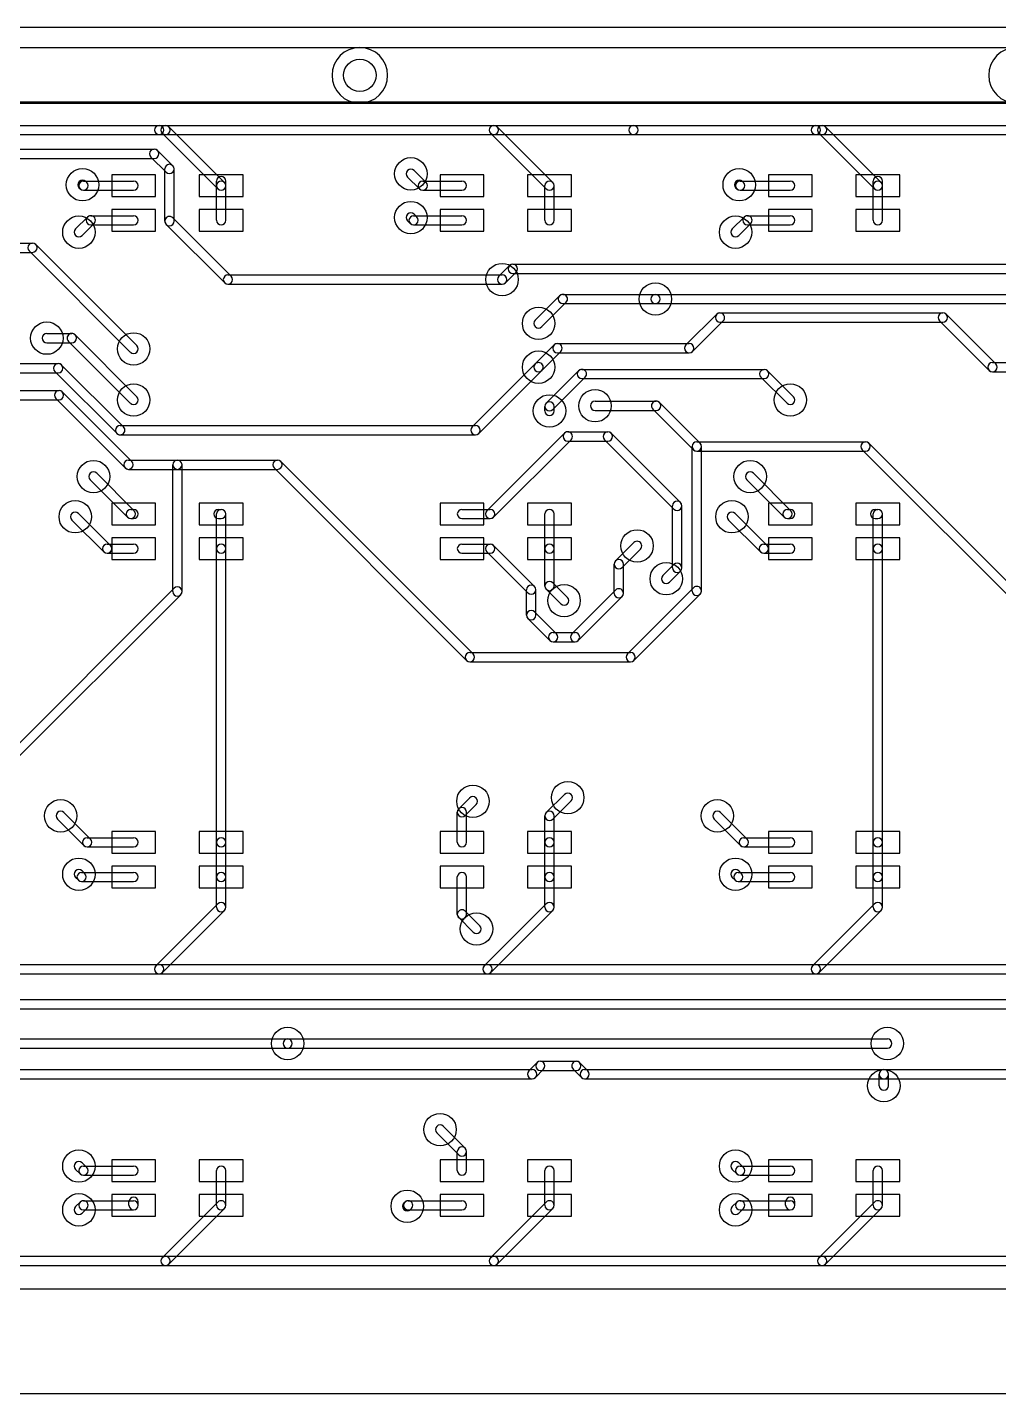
# Model space of a CAD drawing. Extents: x 67 to 209, y -168 to -95.
# Drawn here: x 113.89 to 140.51, y -132.64 to -95.19 of the extents above; entities that cross this region are included whole.
import ezdxf

# ---------------------------------------------------------------- set-up
doc = ezdxf.new("R2010")
doc.units = 0
doc.header["$MEASUREMENT"] = 0
doc.layers.add('BLACK', color=250, linetype='CONTINUOUS')

msp = doc.modelspace()

# ---------------------------------------------------------------- linework, layer by layer
at = {"layer": 'BLACK'}
for p, q in [((67.685, -95.185), (209.315, -95.185)), ((67.685, -95.185), (209.315, -95.185)), ((105, -95.738), (123, -95.738)), ((123, -95.738), (141, -95.738)), ((105, -97.262), (123, -97.262)), ((117.5, -97.238), (112.5, -97.238)), ((117.5, -97.238), (112.5, -97.238)), ((117.675, -97.238), (117.5, -97.238)), ((117.675, -97.238), (117.5, -97.238)), ((126.675, -97.238), (117.675, -97.238)), ((126.675, -97.238), (117.675, -97.238)), ((123, -97.262), (141, -97.262)), ((130.5, -97.238), (126.675, -97.238)), ((130.5, -97.238), (126.675, -97.238)), ((135.5, -97.238), (130.5, -97.238)), ((135.5, -97.238), (130.5, -97.238)), ((135.675, -97.238), (135.5, -97.238)), ((135.675, -97.238), (135.5, -97.238)), ((144.675, -97.238), (135.675, -97.238)), ((144.675, -97.238), (135.675, -97.238)), ((112.5, -97.873), (117.5, -97.873)), ((112.5, -97.873), (117.5, -97.873)), ((117.5, -97.873), (117.675, -97.873)), ((117.5, -97.873), (117.675, -97.873)), ((117.5, -97.873), (117.675, -97.873)), ((117.585, -98.0898), (119.11, -99.6148)), ((117.675, -97.873), (126.675, -97.873)), ((117.675, -97.873), (126.675, -97.873)), ((117.765, -97.9102), (119.29, -99.4352)), ((126.585, -98.0898), (128.11, -99.6148)), ((126.675, -97.873), (130.5, -97.873)), ((126.765, -97.9102), (128.29, -99.4352)), ((130.5, -97.873), (135.5, -97.873)), ((130.5, -97.873), (135.5, -97.873)), ((135.5, -97.873), (135.675, -97.873)), ((135.5, -97.873), (135.675, -97.873)), ((135.5, -97.873), (135.675, -97.873)), ((135.585, -98.0898), (137.11, -99.6148)), ((135.675, -97.873), (144.675, -97.873)), ((135.675, -97.873), (144.675, -97.873)), ((135.765, -97.9102), (137.29, -99.4352)), ((112.5, -98.127), (117.5, -98.127)), ((112.5, -98.127), (117.5, -98.127)), ((117.5, -98.127), (117.675, -98.127)), ((117.5, -98.127), (117.675, -98.127)), ((117.5, -98.127), (117.675, -98.127)), ((117.675, -98.127), (126.675, -98.127)), ((117.675, -98.127), (126.675, -98.127)), ((126.675, -98.127), (130.5, -98.127)), ((130.5, -98.127), (135.5, -98.127)), ((130.5, -98.127), (135.5, -98.127)), ((135.5, -98.127), (135.675, -98.127)), ((135.5, -98.127), (135.675, -98.127)), ((135.5, -98.127), (135.675, -98.127)), ((135.675, -98.127), (144.675, -98.127)), ((135.675, -98.127), (144.675, -98.127)), ((113.63, -98.5237), (117.365, -98.5237)), ((113.63, -98.7777), (117.365, -98.7777)), ((117.691, -99.157), (117.275, -98.7401)), ((117.871, -98.9777), (117.455, -98.5608)), ((116.2, -99.225), (116.2, -99.825)), ((117.4, -99.225), (116.2, -99.225)), ((117.4, -99.825), (117.4, -99.225)), ((117.654, -100.496), (117.654, -99.0671)), ((117.908, -100.496), (117.908, -99.0671)), ((118.6, -99.225), (118.6, -99.825)), ((119.8, -99.225), (118.6, -99.225)), ((119.8, -99.825), (119.8, -99.225)), ((124.49, -99.1102), (124.815, -99.4352)), ((125.2, -99.225), (125.2, -99.825)), ((126.4, -99.225), (125.2, -99.225)), ((126.4, -99.825), (126.4, -99.225)), ((127.6, -99.225), (127.6, -99.825)), ((128.8, -99.225), (127.6, -99.225)), ((128.8, -99.825), (128.8, -99.225)), ((134.2, -99.225), (134.2, -99.825)), ((135.4, -99.225), (134.2, -99.225)), ((135.4, -99.825), (135.4, -99.225)), ((136.6, -99.225), (136.6, -99.825)), ((137.8, -99.225), (136.6, -99.225)), ((137.8, -99.825), (137.8, -99.225)), ((115.31, -99.5898), (115.335, -99.6148)), ((115.425, -99.398), (116.8, -99.398)), ((115.49, -99.4102), (115.515, -99.4352)), ((119.073, -99.525), (119.073, -99.4)), ((119.073, -100.475), (119.073, -99.525)), ((119.073, -100.475), (119.073, -99.525)), ((119.073, -100.475), (119.073, -99.525)), ((119.327, -99.525), (119.327, -99.4)), ((119.327, -100.475), (119.327, -99.525)), ((119.327, -100.475), (119.327, -99.525)), ((119.327, -100.475), (119.327, -99.525)), ((124.31, -99.2898), (124.635, -99.6148)), ((124.725, -99.398), (125.8, -99.398)), ((128.073, -100.475), (128.073, -99.525)), ((128.073, -100.475), (128.073, -99.525)), ((128.327, -100.475), (128.327, -99.525)), ((128.327, -100.475), (128.327, -99.525)), ((133.31, -99.5898), (133.335, -99.6148)), ((133.425, -99.398), (134.8, -99.398)), ((133.49, -99.4102), (133.515, -99.4352)), ((137.073, -99.525), (137.073, -99.4)), ((137.073, -100.475), (137.073, -99.525)), ((137.073, -100.475), (137.073, -99.525)), ((137.073, -100.475), (137.073, -99.525)), ((137.327, -99.525), (137.327, -99.4)), ((137.327, -100.475), (137.327, -99.525)), ((137.327, -100.475), (137.327, -99.525)), ((137.327, -100.475), (137.327, -99.525)), ((115.425, -99.652), (116.8, -99.652)), ((116.2, -99.825), (117.4, -99.825)), ((118.6, -99.825), (119.8, -99.825)), ((124.725, -99.652), (125.8, -99.652)), ((125.2, -99.825), (126.4, -99.825)), ((127.6, -99.825), (128.8, -99.825)), ((133.425, -99.652), (134.8, -99.652)), ((134.2, -99.825), (135.4, -99.825)), ((136.6, -99.825), (137.8, -99.825)), ((115.625, -100.348), (116.8, -100.348)), ((116.2, -100.175), (116.2, -100.775)), ((117.4, -100.175), (116.2, -100.175)), ((117.4, -100.775), (117.4, -100.175)), ((118.6, -100.175), (118.6, -100.775)), ((119.8, -100.175), (118.6, -100.175)), ((119.8, -100.775), (119.8, -100.175)), ((124.475, -100.348), (125.8, -100.348)), ((124.49, -100.31), (124.565, -100.385)), ((125.2, -100.175), (125.2, -100.775)), ((126.4, -100.175), (125.2, -100.175)), ((126.4, -100.775), (126.4, -100.175)), ((127.6, -100.175), (127.6, -100.775)), ((128.8, -100.175), (127.6, -100.175)), ((128.8, -100.775), (128.8, -100.175)), ((133.625, -100.348), (134.8, -100.348)), ((134.2, -100.175), (134.2, -100.775)), ((135.4, -100.175), (134.2, -100.175)), ((135.4, -100.775), (135.4, -100.175)), ((136.6, -100.175), (136.6, -100.775)), ((137.8, -100.175), (136.6, -100.175)), ((137.8, -100.775), (137.8, -100.175)), ((115.21, -100.71), (115.535, -100.385)), ((115.39, -100.89), (115.715, -100.565)), ((115.625, -100.602), (116.8, -100.602)), ((119.296, -102.19), (117.691, -100.586)), ((119.476, -102.01), (117.871, -100.406)), ((124.31, -100.49), (124.385, -100.565)), ((124.475, -100.602), (125.8, -100.602)), ((133.21, -100.71), (133.535, -100.385)), ((133.39, -100.89), (133.715, -100.565)), ((133.625, -100.602), (134.8, -100.602)), ((99.2296, -101.099), (114.026, -101.099)), ((116.2, -100.775), (117.4, -100.775)), ((118.6, -100.775), (119.8, -100.775)), ((125.2, -100.775), (126.4, -100.775)), ((127.6, -100.775), (128.8, -100.775)), ((134.2, -100.775), (135.4, -100.775)), ((136.6, -100.775), (137.8, -100.775)), ((99.2296, -101.353), (114.026, -101.353)), ((113.936, -101.316), (116.71, -104.09)), ((114.116, -101.136), (116.89, -103.91)), ((127.104, -101.716), (126.81, -102.01)), ((127.194, -101.679), (144.606, -101.679)), ((119.386, -101.973), (126.9, -101.973)), ((119.386, -102.227), (126.9, -102.227)), ((127.284, -101.896), (126.99, -102.19)), ((127.194, -101.933), (144.606, -101.933)), ((127.81, -103.21), (128.478, -102.542)), ((128.568, -102.505), (131.103, -102.505)), ((131.103, -102.505), (144.051, -102.505)), ((127.99, -103.39), (128.658, -102.722)), ((128.568, -102.759), (131.103, -102.759)), ((131.103, -102.759), (144.051, -102.759)), ((131.941, -103.892), (132.783, -103.05)), ((132.121, -104.072), (132.963, -103.23)), ((132.873, -103.013), (138.981, -103.013)), ((132.873, -103.267), (138.981, -103.267)), ((138.891, -103.23), (140.251, -104.59)), ((139.071, -103.05), (140.431, -104.41)), ((114.421, -103.577), (115.104, -103.577)), ((116.89, -105.31), (115.194, -103.614)), ((114.421, -103.831), (115.104, -103.831)), ((116.71, -105.49), (115.014, -103.794)), ((127.81, -104.41), (128.328, -103.892)), ((127.99, -104.59), (128.508, -104.072)), ((128.418, -103.855), (132.031, -103.855)), ((128.418, -104.109), (132.031, -104.109)), ((113.413, -104.403), (114.734, -104.403)), ((114.822, -104.441), (116.525, -106.138)), ((126.081, -106.139), (127.81, -104.41)), ((140.341, -104.373), (145.9, -104.373)), ((113.413, -104.657), (114.734, -104.657)), ((114.643, -104.621), (116.346, -106.318)), ((126.261, -106.319), (127.99, -104.59)), ((128.11, -105.484), (128.997, -104.597)), ((128.29, -105.664), (129.177, -104.777)), ((129.087, -104.56), (134.087, -104.56)), ((129.087, -104.814), (134.087, -104.814)), ((133.997, -104.777), (134.71, -105.49)), ((134.177, -104.597), (134.89, -105.31)), ((140.341, -104.627), (145.9, -104.627)), ((111.373, -105.142), (114.755, -105.142)), ((114.845, -105.179), (116.749, -107.084)), ((111.373, -105.396), (114.755, -105.396)), ((114.665, -105.359), (116.569, -107.264)), ((128.073, -105.7), (128.073, -105.574)), ((128.327, -105.7), (128.327, -105.574)), ((129.448, -105.431), (131.121, -105.431)), ((132.327, -106.584), (131.211, -105.468)), ((129.448, -105.685), (131.121, -105.685)), ((132.147, -106.764), (131.031, -105.648)), ((116.434, -106.102), (126.171, -106.102)), ((116.434, -106.356), (126.171, -106.356)), ((126.485, -108.435), (128.61, -106.31)), ((128.7, -106.273), (129.8, -106.273)), ((129.89, -106.31), (131.79, -108.21)), ((126.665, -108.615), (128.79, -106.49)), ((128.7, -106.527), (129.8, -106.527)), ((129.71, -106.49), (131.61, -108.39)), ((132.11, -110.636), (132.11, -106.674)), ((132.237, -106.547), (136.863, -106.547)), ((132.364, -110.636), (132.364, -106.674)), ((136.953, -106.584), (142.743, -112.374)), ((116.659, -107.047), (118, -107.047)), ((118, -107.047), (120.742, -107.047)), ((120.832, -107.084), (126.107, -112.359)), ((132.237, -106.801), (136.863, -106.801)), ((136.773, -106.764), (142.563, -112.554)), ((115.79, -107.41), (116.815, -108.435)), ((116.659, -107.301), (118, -107.301)), ((117.873, -110.652), (117.873, -107.174)), ((118, -107.301), (120.742, -107.301)), ((118.127, -110.652), (118.127, -107.174)), ((120.652, -107.264), (125.927, -112.539)), ((133.79, -107.41), (134.815, -108.435)), ((115.61, -107.59), (116.635, -108.615)), ((133.61, -107.59), (134.635, -108.615)), ((116.2, -108.225), (116.2, -108.825)), ((117.4, -108.225), (116.2, -108.225)), ((117.4, -108.825), (117.4, -108.225)), ((118.6, -108.225), (118.6, -108.825)), ((119.8, -108.225), (118.6, -108.225)), ((119.8, -108.825), (119.8, -108.225)), ((125.2, -108.225), (125.2, -108.825)), ((126.4, -108.225), (125.2, -108.225)), ((126.4, -108.825), (126.4, -108.225)), ((127.6, -108.225), (127.6, -108.825)), ((128.8, -108.225), (127.6, -108.225)), ((128.8, -108.825), (128.8, -108.225)), ((134.2, -108.225), (134.2, -108.825)), ((135.4, -108.225), (134.2, -108.225)), ((135.4, -108.825), (135.4, -108.225)), ((136.6, -108.225), (136.6, -108.825)), ((137.8, -108.225), (136.6, -108.225)), ((137.8, -108.825), (137.8, -108.225)), ((115.29, -108.51), (116.165, -109.385)), ((116.725, -108.398), (116.8, -108.398)), ((119.073, -109.475), (119.073, -108.525)), ((119.125, -108.398), (119.2, -108.398)), ((119.327, -109.475), (119.327, -108.525)), ((125.8, -108.398), (126.575, -108.398)), ((128.073, -109.475), (128.073, -108.525)), ((128.327, -109.475), (128.327, -108.525)), ((131.573, -110), (131.573, -108.3)), ((131.827, -110), (131.827, -108.3)), ((133.29, -108.51), (134.165, -109.385)), ((134.725, -108.398), (134.8, -108.398)), ((137.073, -109.475), (137.073, -108.525)), ((137.125, -108.398), (137.2, -108.398)), ((137.327, -109.475), (137.327, -108.525)), ((115.11, -108.69), (115.985, -109.565)), ((116.2, -108.825), (117.4, -108.825)), ((116.725, -108.652), (116.8, -108.652)), ((118.6, -108.825), (119.8, -108.825)), ((119.125, -108.652), (119.2, -108.652)), ((125.2, -108.825), (126.4, -108.825)), ((125.8, -108.652), (126.575, -108.652)), ((127.6, -108.825), (128.8, -108.825)), ((133.11, -108.69), (133.985, -109.565)), ((134.2, -108.825), (135.4, -108.825)), ((134.725, -108.652), (134.8, -108.652)), ((136.6, -108.825), (137.8, -108.825)), ((137.125, -108.652), (137.2, -108.652)), ((116.075, -109.348), (116.8, -109.348)), ((116.2, -109.175), (116.2, -109.775)), ((117.4, -109.175), (116.2, -109.175)), ((117.4, -109.775), (117.4, -109.175)), ((118.6, -109.175), (118.6, -109.775)), ((119.8, -109.175), (118.6, -109.175)), ((119.8, -109.775), (119.8, -109.175)), ((125.2, -109.175), (125.2, -109.775)), ((126.4, -109.175), (125.2, -109.175)), ((125.8, -109.348), (126.575, -109.348)), ((126.4, -109.775), (126.4, -109.175)), ((127.6, -109.175), (127.6, -109.775)), ((128.8, -109.175), (127.6, -109.175)), ((128.8, -109.775), (128.8, -109.175)), ((130.01, -109.81), (130.51, -109.31)), ((134.075, -109.348), (134.8, -109.348)), ((134.2, -109.175), (134.2, -109.775)), ((135.4, -109.175), (134.2, -109.175)), ((135.4, -109.775), (135.4, -109.175)), ((136.6, -109.175), (136.6, -109.775)), ((137.8, -109.175), (136.6, -109.175)), ((137.8, -109.775), (137.8, -109.175)), ((116.075, -109.602), (116.8, -109.602)), ((119.073, -117.525), (119.073, -109.475)), ((119.327, -117.525), (119.327, -109.475)), ((125.8, -109.602), (126.575, -109.602)), ((126.485, -109.565), (127.61, -110.69)), ((126.665, -109.385), (127.79, -110.51)), ((128.073, -110.5), (128.073, -109.475)), ((128.327, -110.5), (128.327, -109.475)), ((130.19, -109.99), (130.69, -109.49)), ((134.075, -109.602), (134.8, -109.602)), ((137.073, -117.525), (137.073, -109.475)), ((137.327, -117.525), (137.327, -109.475)), ((116.2, -109.775), (117.4, -109.775)), ((118.6, -109.775), (119.8, -109.775)), ((125.2, -109.775), (126.4, -109.775)), ((127.6, -109.775), (128.8, -109.775)), ((129.973, -110.7), (129.973, -109.9)), ((130.227, -110.7), (130.227, -109.9)), ((131.61, -109.91), (131.31, -110.21)), ((131.79, -110.09), (131.49, -110.39)), ((134.2, -109.775), (135.4, -109.775)), ((136.6, -109.775), (137.8, -109.775)), ((128.29, -110.41), (128.69, -110.81)), ((117.91, -110.562), (113.139, -115.333)), ((118.09, -110.742), (113.319, -115.513)), ((127.573, -111.3), (127.573, -110.6)), ((127.827, -111.3), (127.827, -110.6)), ((128.11, -110.59), (128.51, -110.99)), ((128.81, -111.81), (130.01, -110.61)), ((128.99, -111.99), (130.19, -110.79)), ((130.334, -112.359), (132.147, -110.546)), ((130.514, -112.539), (132.327, -110.726)), ((127.79, -111.21), (128.39, -111.81)), ((127.61, -111.39), (128.21, -111.99)), ((128.3, -111.773), (128.9, -111.773)), ((126.017, -112.322), (130.424, -112.322)), ((128.3, -112.027), (128.9, -112.027)), ((126.017, -112.576), (130.424, -112.576)), ((126.01, -116.31), (125.71, -116.61)), ((128.61, -116.21), (128.11, -116.71)), ((128.79, -116.39), (128.29, -116.89)), ((114.89, -116.71), (115.615, -117.435)), ((125.673, -117.525), (125.673, -116.7)), ((126.19, -116.49), (125.89, -116.79)), ((125.927, -117.525), (125.927, -116.7)), ((128.073, -117.525), (128.073, -116.8)), ((128.327, -117.525), (128.327, -116.8)), ((132.89, -116.71), (133.615, -117.435)), ((114.71, -116.89), (115.435, -117.615)), ((116.2, -117.225), (116.2, -117.825)), ((117.4, -117.225), (116.2, -117.225)), ((117.4, -117.825), (117.4, -117.225)), ((118.6, -117.225), (118.6, -117.825)), ((119.8, -117.225), (118.6, -117.225)), ((119.8, -117.825), (119.8, -117.225)), ((125.2, -117.225), (125.2, -117.825)), ((126.4, -117.225), (125.2, -117.225)), ((126.4, -117.825), (126.4, -117.225)), ((127.6, -117.225), (127.6, -117.825)), ((128.8, -117.225), (127.6, -117.225)), ((128.8, -117.825), (128.8, -117.225)), ((132.71, -116.89), (133.435, -117.615)), ((134.2, -117.225), (134.2, -117.825)), ((135.4, -117.225), (134.2, -117.225)), ((135.4, -117.825), (135.4, -117.225)), ((136.6, -117.225), (136.6, -117.825)), ((137.8, -117.225), (136.6, -117.225)), ((137.8, -117.825), (137.8, -117.225)), ((115.525, -117.398), (116.8, -117.398)), ((119.073, -118.475), (119.073, -117.525)), ((119.327, -118.475), (119.327, -117.525)), ((128.073, -118.475), (128.073, -117.525)), ((128.327, -118.475), (128.327, -117.525)), ((133.525, -117.398), (134.8, -117.398)), ((137.073, -118.475), (137.073, -117.525)), ((137.327, -118.475), (137.327, -117.525)), ((115.525, -117.652), (116.8, -117.652)), ((116.2, -117.825), (117.4, -117.825)), ((118.6, -117.825), (119.8, -117.825)), ((125.2, -117.825), (126.4, -117.825)), ((127.6, -117.825), (128.8, -117.825)), ((133.525, -117.652), (134.8, -117.652)), ((134.2, -117.825), (135.4, -117.825)), ((136.6, -117.825), (137.8, -117.825)), ((115.375, -118.348), (116.8, -118.348)), ((115.39, -118.31), (115.465, -118.385)), ((116.2, -118.175), (116.2, -118.775)), ((117.4, -118.175), (116.2, -118.175)), ((117.4, -118.775), (117.4, -118.175)), ((118.6, -118.175), (118.6, -118.775)), ((119.8, -118.175), (118.6, -118.175)), ((119.8, -118.775), (119.8, -118.175)), ((125.2, -118.175), (125.2, -118.775)), ((126.4, -118.175), (125.2, -118.175)), ((126.4, -118.775), (126.4, -118.175)), ((127.6, -118.175), (127.6, -118.775)), ((128.8, -118.175), (127.6, -118.175)), ((128.8, -118.775), (128.8, -118.175)), ((133.375, -118.348), (134.8, -118.348)), ((133.39, -118.31), (133.465, -118.385)), ((134.2, -118.175), (134.2, -118.775)), ((135.4, -118.175), (134.2, -118.175)), ((135.4, -118.775), (135.4, -118.175)), ((136.6, -118.175), (136.6, -118.775)), ((137.8, -118.175), (136.6, -118.175)), ((137.8, -118.775), (137.8, -118.175)), ((115.21, -118.49), (115.285, -118.565)), ((115.375, -118.602), (116.8, -118.602)), ((119.073, -119.3), (119.073, -118.475)), ((119.327, -119.3), (119.327, -118.475)), ((125.673, -119.5), (125.673, -118.475)), ((125.927, -119.5), (125.927, -118.475)), ((128.073, -119.3), (128.073, -118.475)), ((128.327, -119.3), (128.327, -118.475)), ((133.21, -118.49), (133.285, -118.565)), ((133.375, -118.602), (134.8, -118.602)), ((137.073, -119.3), (137.073, -118.475)), ((137.327, -119.3), (137.327, -118.475)), ((116.2, -118.775), (117.4, -118.775)), ((118.6, -118.775), (119.8, -118.775)), ((125.2, -118.775), (126.4, -118.775)), ((127.6, -118.775), (128.8, -118.775)), ((134.2, -118.775), (135.4, -118.775)), ((136.6, -118.775), (137.8, -118.775)), ((119.11, -119.21), (117.41, -120.91)), ((119.29, -119.39), (117.59, -121.09)), ((126.29, -119.81), (125.89, -119.41)), ((128.11, -119.21), (126.41, -120.91)), ((128.29, -119.39), (126.59, -121.09)), ((137.11, -119.21), (135.41, -120.91)), ((137.29, -119.39), (135.59, -121.09)), ((126.11, -119.99), (125.71, -119.59)), ((108.5, -120.873), (117.5, -120.873)), ((117.5, -120.873), (126.5, -120.873)), ((117.5, -120.873), (126.5, -120.873)), ((126.5, -120.873), (135.5, -120.873)), ((135.5, -120.873), (144.5, -120.873)), ((135.5, -120.873), (144.5, -120.873)), ((108.5, -121.127), (117.5, -121.127)), ((117.5, -121.127), (126.5, -121.127)), ((117.5, -121.127), (126.5, -121.127)), ((126.5, -121.127), (135.5, -121.127)), ((135.5, -121.127), (144.5, -121.127)), ((135.5, -121.127), (144.5, -121.127)), ((96.9874, -121.832), (154.464, -121.832)), ((96.9874, -122.086), (154.464, -122.086)), ((96.4498, -122.913), (121.022, -122.913)), ((96.4498, -123.167), (121.022, -123.167)), ((121.022, -122.913), (137.46, -122.913)), ((121.022, -123.167), (137.46, -123.167)), ((127.859, -123.564), (127.632, -123.791)), ((127.949, -123.527), (128.936, -123.527)), ((129.253, -123.791), (129.026, -123.564)), ((95.6173, -123.754), (127.722, -123.754)), ((128.039, -123.744), (127.812, -123.971)), ((127.949, -123.781), (128.936, -123.781)), ((129.073, -123.971), (128.846, -123.744)), ((129.163, -123.754), (137.365, -123.754)), ((137.238, -124.196), (137.238, -123.881)), ((137.365, -123.754), (144.027, -123.754)), ((137.492, -124.196), (137.492, -123.881)), ((95.6173, -124.008), (127.722, -124.008)), ((129.163, -124.008), (137.365, -124.008)), ((137.365, -124.008), (144.027, -124.008)), ((125.29, -125.31), (125.89, -125.91)), ((125.11, -125.49), (125.71, -126.09)), ((125.673, -126.525), (125.673, -126)), ((125.927, -126.525), (125.927, -126)), ((115.21, -126.49), (115.335, -126.615)), ((115.39, -126.31), (115.515, -126.435)), ((115.425, -126.398), (116.8, -126.398)), ((116.2, -126.225), (116.2, -126.825)), ((117.4, -126.225), (116.2, -126.225)), ((117.4, -126.825), (117.4, -126.225)), ((118.6, -126.225), (118.6, -126.825)), ((119.8, -126.225), (118.6, -126.225)), ((119.073, -127.475), (119.073, -126.525)), ((119.327, -127.475), (119.327, -126.525)), ((119.8, -126.825), (119.8, -126.225)), ((125.2, -126.225), (125.2, -126.825)), ((126.4, -126.225), (125.2, -126.225)), ((126.4, -126.825), (126.4, -126.225)), ((127.6, -126.225), (127.6, -126.825)), ((128.8, -126.225), (127.6, -126.225)), ((128.073, -127.475), (128.073, -126.525)), ((128.327, -127.475), (128.327, -126.525)), ((128.8, -126.825), (128.8, -126.225)), ((133.21, -126.49), (133.335, -126.615)), ((133.39, -126.31), (133.515, -126.435)), ((133.425, -126.398), (134.8, -126.398)), ((134.2, -126.225), (134.2, -126.825)), ((135.4, -126.225), (134.2, -126.225)), ((135.4, -126.825), (135.4, -126.225)), ((136.6, -126.225), (136.6, -126.825)), ((137.8, -126.225), (136.6, -126.225)), ((137.073, -127.475), (137.073, -126.525)), ((137.327, -127.475), (137.327, -126.525)), ((137.8, -126.825), (137.8, -126.225)), ((115.425, -126.652), (116.8, -126.652)), ((116.2, -126.825), (117.4, -126.825)), ((118.6, -126.825), (119.8, -126.825)), ((125.2, -126.825), (126.4, -126.825)), ((127.6, -126.825), (128.8, -126.825)), ((133.425, -126.652), (134.8, -126.652)), ((134.2, -126.825), (135.4, -126.825)), ((136.6, -126.825), (137.8, -126.825)), ((116.2, -127.175), (116.2, -127.775)), ((117.4, -127.175), (116.2, -127.175)), ((117.4, -127.775), (117.4, -127.175)), ((118.6, -127.175), (118.6, -127.775)), ((119.8, -127.175), (118.6, -127.175)), ((119.8, -127.775), (119.8, -127.175)), ((125.2, -127.175), (125.2, -127.775)), ((126.4, -127.175), (125.2, -127.175)), ((126.4, -127.775), (126.4, -127.175)), ((127.6, -127.175), (127.6, -127.775)), ((128.8, -127.175), (127.6, -127.175)), ((128.8, -127.775), (128.8, -127.175)), ((134.2, -127.175), (134.2, -127.775)), ((135.4, -127.175), (134.2, -127.175)), ((135.4, -127.775), (135.4, -127.175)), ((136.6, -127.175), (136.6, -127.775)), ((137.8, -127.175), (136.6, -127.175)), ((137.8, -127.775), (137.8, -127.175)), ((115.21, -127.51), (115.335, -127.385)), ((115.39, -127.69), (115.515, -127.565)), ((115.425, -127.348), (116.8, -127.348)), ((115.425, -127.602), (116.8, -127.602)), ((116.673, -127.475), (116.673, -127.375)), ((116.927, -127.475), (116.927, -127.375)), ((117.585, -128.91), (119.11, -127.385)), ((117.765, -129.09), (119.29, -127.565)), ((124.21, -127.41), (124.235, -127.385)), ((124.325, -127.348), (125.8, -127.348)), ((124.325, -127.602), (125.8, -127.602)), ((124.39, -127.59), (124.415, -127.565)), ((126.585, -128.91), (128.11, -127.385)), ((126.765, -129.09), (128.29, -127.565)), ((133.21, -127.51), (133.335, -127.385)), ((133.39, -127.69), (133.515, -127.565)), ((133.425, -127.348), (134.8, -127.348)), ((133.425, -127.602), (134.8, -127.602)), ((134.673, -127.475), (134.673, -127.375)), ((134.927, -127.475), (134.927, -127.375)), ((135.585, -128.91), (137.11, -127.385)), ((135.765, -129.09), (137.29, -127.565)), ((116.2, -127.775), (117.4, -127.775)), ((118.6, -127.775), (119.8, -127.775)), ((125.2, -127.775), (126.4, -127.775)), ((127.6, -127.775), (128.8, -127.775)), ((134.2, -127.775), (135.4, -127.775)), ((136.6, -127.775), (137.8, -127.775)), ((108.675, -128.873), (117.675, -128.873)), ((108.675, -129.127), (117.675, -129.127)), ((117.675, -128.873), (126.675, -128.873)), ((117.675, -128.873), (126.675, -128.873)), ((117.675, -129.127), (126.675, -129.127)), ((117.675, -129.127), (126.675, -129.127)), ((126.675, -128.873), (135.675, -128.873)), ((126.675, -129.127), (135.675, -129.127)), ((135.675, -128.873), (144.675, -128.873)), ((135.675, -128.873), (144.675, -128.873)), ((135.675, -129.127), (144.675, -129.127)), ((135.675, -129.127), (144.675, -129.127)), ((108.675, -129.762), (117.675, -129.762)), ((108.675, -129.762), (117.675, -129.762)), ((117.675, -129.762), (126.675, -129.762)), ((117.675, -129.762), (126.675, -129.762)), ((126.675, -129.762), (135.675, -129.762)), ((126.675, -129.762), (135.675, -129.762)), ((135.675, -129.762), (144.675, -129.762)), ((135.675, -129.762), (144.675, -129.762)), ((117.7, -132.638), (108.6, -132.638)), ((117.7, -132.638), (108.6, -132.638)), ((126.6, -132.638), (117.7, -132.638)), ((126.6, -132.638), (117.7, -132.638)), ((135.7, -132.638), (126.6, -132.638)), ((135.7, -132.638), (126.6, -132.638)), ((144.5, -132.638), (135.7, -132.638)), ((144.5, -132.638), (135.7, -132.638))]:
    msp.add_line(p, q, dxfattribs=at)
for centre in [(123, -96.5), (124.4, -99.2), (115.4, -99.5), (133.4, -99.5), (124.4, -100.4), (115.3, -100.8), (133.3, -100.8), (126.9, -102.1), (131.103, -102.632), (127.9, -103.3), (114.421, -103.704), (116.8, -104), (127.9, -104.5), (116.8, -105.4), (129.448, -105.558), (134.8, -105.4), (128.2, -105.7), (115.7, -107.5), (133.7, -107.5), (115.2, -108.6), (133.2, -108.6), (130.6, -109.4), (131.4, -110.3), (128.6, -110.9), (126.1, -116.4), (128.7, -116.3), (114.8, -116.8), (132.8, -116.8), (115.3, -118.4), (133.3, -118.4), (126.2, -119.9), (121.022, -123.04), (137.46, -123.04), (137.365, -124.196), (125.2, -125.4), (115.3, -126.4), (133.3, -126.4), (115.3, -127.6), (124.3, -127.5), (133.3, -127.6)]:
    msp.add_circle(centre, 0.4445, dxfattribs=at)
for centre, radius, start, end in [((123, -96.5), 0.762, 90, 270), ((123, -96.5), 0.762, 270, 450), ((141, -96.5), 0.762, 90, 270), ((117.5, -98), 0.127, 90, 270), ((117.5, -98), 0.127, 90, 270), ((117.5, -98), 0.127, 90, 270), ((117.5, -98), 0.127, 270, 450), ((117.5, -98), 0.127, 270, 450), ((117.675, -98), 0.127, 90, 270), ((117.675, -98), 0.127, 90, 270), ((117.675, -98), 0.127, 45, 225), ((117.675, -98), 0.127, 270, 450), ((117.675, -98), 0.127, 270, 450), ((117.675, -98), 0.127, 270, 450), ((126.675, -98), 0.127, 45, 225), ((126.675, -98), 0.127, 90, 270), ((126.675, -98), 0.127, 270, 450), ((126.675, -98), 0.127, 270, 450), ((130.5, -98), 0.127, 90, 270), ((130.5, -98), 0.127, 90, 270), ((130.5, -98), 0.127, 270, 450), ((135.5, -98), 0.127, 90, 270), ((135.5, -98), 0.127, 90, 270), ((135.5, -98), 0.127, 90, 270), ((135.5, -98), 0.127, 270, 450), ((135.5, -98), 0.127, 270, 450), ((135.675, -98), 0.127, 90, 270), ((135.675, -98), 0.127, 90, 270), ((135.675, -98), 0.127, 45, 225), ((135.675, -98), 0.127, 270, 450), ((135.675, -98), 0.127, 270, 450), ((135.675, -98), 0.127, 270, 450), ((117.365, -98.6504), 0.127, 404.9, 584.9), ((117.365, -98.6507), 0.127, 270, 450), ((117.781, -99.0671), 0.127, 360, 540), ((117.781, -99.0674), 0.127, 224.9, 404.9), ((124.4, -99.2), 0.127, 45, 225), ((115.4, -99.5), 0.127, 45, 225), ((115.425, -99.525), 0.127, 90, 270), ((115.425, -99.525), 0.127, 225, 405), ((116.8, -99.525), 0.127, 270, 450), ((119.2, -99.4), 0.127, 360, 540), ((119.2, -99.525), 0.127, 360, 540), ((119.2, -99.525), 0.127, 360, 540), ((119.2, -99.525), 0.127, 360, 540), ((119.2, -99.525), 0.127, 180, 360), ((119.2, -99.525), 0.127, 225, 405), ((124.725, -99.525), 0.127, 90, 270), ((124.725, -99.525), 0.127, 225, 405), ((125.8, -99.525), 0.127, 270, 450), ((128.2, -99.525), 0.127, 360, 540), ((128.2, -99.525), 0.127, 360, 540), ((128.2, -99.525), 0.127, 225, 405), ((133.4, -99.5), 0.127, 45, 225), ((133.425, -99.525), 0.127, 90, 270), ((133.425, -99.525), 0.127, 225, 405), ((134.8, -99.525), 0.127, 270, 450), ((137.2, -99.4), 0.127, 360, 540), ((137.2, -99.525), 0.127, 360, 540), ((137.2, -99.525), 0.127, 360, 540), ((137.2, -99.525), 0.127, 360, 540), ((137.2, -99.525), 0.127, 180, 360), ((137.2, -99.525), 0.127, 225, 405), ((115.625, -100.475), 0.127, 90, 270), ((115.625, -100.475), 0.127, 315, 495), ((116.8, -100.475), 0.127, 270, 450), ((117.781, -100.496), 0.127, 405, 585), ((124.4, -100.4), 0.127, 45, 225), ((124.475, -100.475), 0.127, 90, 270), ((125.8, -100.475), 0.127, 270, 450), ((133.625, -100.475), 0.127, 90, 270), ((133.625, -100.475), 0.127, 315, 495), ((134.8, -100.475), 0.127, 270, 450), ((115.3, -100.8), 0.127, 135, 315), ((117.781, -100.496), 0.127, 180, 360), ((119.2, -100.475), 0.127, 180, 360), ((119.2, -100.475), 0.127, 180, 360), ((119.2, -100.475), 0.127, 180, 360), ((124.475, -100.475), 0.127, 225, 405), ((128.2, -100.475), 0.127, 180, 360), ((128.2, -100.475), 0.127, 180, 360), ((133.3, -100.8), 0.127, 135, 315), ((137.2, -100.475), 0.127, 180, 360), ((137.2, -100.475), 0.127, 180, 360), ((137.2, -100.475), 0.127, 180, 360), ((114.026, -101.226), 0.127, 45, 225), ((114.026, -101.226), 0.127, 270, 450), ((127.194, -101.806), 0.127, 90, 270), ((127.194, -101.806), 0.127, -45, 135), ((119.386, -102.1), 0.127, 90, 270), ((119.386, -102.1), 0.127, 225, 405), ((126.9, -102.1), 0.127, 135, 315), ((126.9, -102.1), 0.127, 270, 450), ((128.568, -102.632), 0.127, 90, 270), ((128.568, -102.632), 0.127, 315, 495), ((131.103, -102.632), 0.127, 90, 270), ((131.103, -102.632), 0.127, 270, 450), ((127.9, -103.3), 0.127, 135, 315), ((132.873, -103.14), 0.127, 90, 270), ((132.873, -103.14), 0.127, 315, 495), ((138.981, -103.14), 0.127, 45, 225), ((138.981, -103.14), 0.127, 270, 450), ((114.421, -103.704), 0.127, 90, 270), ((115.104, -103.704), 0.127, 405, 585), ((115.104, -103.704), 0.127, 270, 450), ((116.8, -104), 0.127, 225, 405), ((128.418, -103.982), 0.127, 90, 270), ((128.418, -103.982), 0.127, 315, 495), ((132.031, -103.982), 0.127, 135, 315), ((132.031, -103.982), 0.127, 270, 450), ((114.733, -104.531), 0.127, 45.1, 225.1), ((114.734, -104.53), 0.127, 270, 450), ((127.9, -104.5), 0.127, 135, 315), ((127.9, -104.5), 0.127, 315, 495), ((140.341, -104.5), 0.127, 90, 270), ((140.341, -104.5), 0.127, 225, 405), ((129.087, -104.687), 0.127, 90, 270), ((129.087, -104.687), 0.127, 315, 495), ((134.087, -104.687), 0.127, 45, 225), ((134.087, -104.687), 0.127, 270, 450), ((114.755, -105.269), 0.127, 45, 225), ((114.755, -105.269), 0.127, 270, 450), ((116.8, -105.4), 0.127, 225, 405), ((128.2, -105.574), 0.127, 360, 540), ((128.2, -105.574), 0.127, 135, 315), ((129.448, -105.558), 0.127, 90, 270), ((131.121, -105.558), 0.127, 405, 585), ((131.121, -105.558), 0.127, 270, 450), ((134.8, -105.4), 0.127, 225, 405), ((128.2, -105.7), 0.127, 180, 360), ((116.434, -106.229), 0.127, 90, 270), ((116.435, -106.228), 0.127, 225.1, 405.1), ((126.171, -106.229), 0.127, 135, 315), ((126.171, -106.229), 0.127, 270, 450), ((128.7, -106.4), 0.127, 90, 270), ((128.7, -106.4), 0.127, 315, 495), ((129.8, -106.4), 0.127, 45, 225), ((129.8, -106.4), 0.127, 270, 450), ((132.237, -106.674), 0.127, 90, 270), ((132.237, -106.674), 0.127, 360, 540), ((132.237, -106.674), 0.127, 225, 405), ((136.863, -106.674), 0.127, 45, 225), ((136.863, -106.674), 0.127, 270, 450), ((116.659, -107.174), 0.127, 90, 270), ((116.659, -107.174), 0.127, 225, 405), ((118, -107.174), 0.127, 90, 270), ((118, -107.174), 0.127, 360, 540), ((118, -107.174), 0.127, 270, 450), ((120.742, -107.174), 0.127, 45, 225), ((120.742, -107.174), 0.127, 270, 450), ((115.7, -107.5), 0.127, 45, 225), ((133.7, -107.5), 0.127, 45, 225), ((131.7, -108.3), 0.127, 360, 540), ((131.7, -108.3), 0.127, 225, 405), ((115.2, -108.6), 0.127, 45, 225), ((116.725, -108.525), 0.127, 90, 270), ((116.725, -108.525), 0.127, 225, 405), ((116.8, -108.525), 0.127, 270, 450), ((119.125, -108.525), 0.127, 90, 270), ((119.2, -108.525), 0.127, 360, 540), ((119.2, -108.525), 0.127, 270, 450), ((125.8, -108.525), 0.127, 90, 270), ((126.575, -108.525), 0.127, 135, 315), ((126.575, -108.525), 0.127, 270, 450), ((128.2, -108.525), 0.127, 360, 540), ((133.2, -108.6), 0.127, 45, 225), ((134.725, -108.525), 0.127, 90, 270), ((134.725, -108.525), 0.127, 225, 405), ((134.8, -108.525), 0.127, 270, 450), ((137.125, -108.525), 0.127, 90, 270), ((137.2, -108.525), 0.127, 360, 540), ((137.2, -108.525), 0.127, 270, 450), ((116.075, -109.475), 0.127, 90, 270), ((116.8, -109.475), 0.127, 270, 450), ((119.2, -109.475), 0.127, 360, 540), ((125.8, -109.475), 0.127, 90, 270), ((126.575, -109.475), 0.127, 45, 225), ((126.575, -109.475), 0.127, 270, 450), ((128.2, -109.475), 0.127, 360, 540), ((130.6, -109.4), 0.127, 315, 495), ((134.075, -109.475), 0.127, 90, 270), ((134.8, -109.475), 0.127, 270, 450), ((137.2, -109.475), 0.127, 360, 540), ((116.075, -109.475), 0.127, 225, 405), ((119.2, -109.475), 0.127, 180, 360), ((128.2, -109.475), 0.127, 180, 360), ((134.075, -109.475), 0.127, 225, 405), ((137.2, -109.475), 0.127, 180, 360), ((130.1, -109.9), 0.127, 360, 540), ((130.1, -109.9), 0.127, 135, 315), ((131.7, -110), 0.127, 180, 360), ((131.7, -110), 0.127, -45, 135), ((127.7, -110.6), 0.127, 360, 540), ((128.2, -110.5), 0.127, 45, 225), ((131.4, -110.3), 0.127, 135, 315), ((118, -110.652), 0.127, 180, 360), ((118, -110.652), 0.127, -45, 135), ((127.7, -110.6), 0.127, 225, 405), ((128.2, -110.5), 0.127, 180, 360), ((128.6, -110.9), 0.127, 225, 405), ((130.1, -110.7), 0.127, 180, 360), ((130.1, -110.7), 0.127, 315, 495), ((132.237, -110.636), 0.127, 180, 360), ((132.237, -110.636), 0.127, 315, 495), ((127.7, -111.3), 0.127, 45, 225), ((127.7, -111.3), 0.127, 180, 360), ((128.3, -111.9), 0.127, 90, 270), ((128.3, -111.9), 0.127, 225, 405), ((128.9, -111.9), 0.127, 135, 315), ((128.9, -111.9), 0.127, 270, 450), ((126.017, -112.449), 0.127, 90, 270), ((130.424, -112.449), 0.127, 270, 450), ((126.017, -112.449), 0.127, 225, 405), ((130.424, -112.449), 0.127, 135, 315), ((126.1, -116.4), 0.127, -45, 135), ((128.7, -116.3), 0.127, -45, 135), ((114.8, -116.8), 0.127, 45, 225), ((125.8, -116.7), 0.127, 360, 540), ((125.8, -116.7), 0.127, 135, 315), ((128.2, -116.8), 0.127, 360, 540), ((128.2, -116.8), 0.127, 135, 315), ((132.8, -116.8), 0.127, 45, 225), ((115.525, -117.525), 0.127, 90, 270), ((115.525, -117.525), 0.127, 225, 405), ((116.8, -117.525), 0.127, 270, 450), ((119.2, -117.525), 0.127, 360, 540), ((119.2, -117.525), 0.127, 180, 360), ((125.8, -117.525), 0.127, 180, 360), ((128.2, -117.525), 0.127, 360, 540), ((128.2, -117.525), 0.127, 180, 360), ((133.525, -117.525), 0.127, 90, 270), ((133.525, -117.525), 0.127, 225, 405), ((134.8, -117.525), 0.127, 270, 450), ((137.2, -117.525), 0.127, 360, 540), ((137.2, -117.525), 0.127, 180, 360), ((115.3, -118.4), 0.127, 45, 225), ((115.375, -118.475), 0.127, 90, 270), ((116.8, -118.475), 0.127, 270, 450), ((119.2, -118.475), 0.127, 360, 540), ((125.8, -118.475), 0.127, 360, 540), ((128.2, -118.475), 0.127, 360, 540), ((133.3, -118.4), 0.127, 45, 225), ((133.375, -118.475), 0.127, 90, 270), ((134.8, -118.475), 0.127, 270, 450), ((137.2, -118.475), 0.127, 360, 540), ((115.375, -118.475), 0.127, 225, 405), ((119.2, -118.475), 0.127, 180, 360), ((128.2, -118.475), 0.127, 180, 360), ((133.375, -118.475), 0.127, 225, 405), ((137.2, -118.475), 0.127, 180, 360), ((119.2, -119.3), 0.127, 180, 360), ((119.2, -119.3), 0.127, -45, 135), ((125.8, -119.5), 0.127, 405, 585), ((128.2, -119.3), 0.127, 180, 360), ((128.2, -119.3), 0.127, -45, 135), ((137.2, -119.3), 0.127, 180, 360), ((137.2, -119.3), 0.127, -45, 135), ((125.8, -119.5), 0.127, 180, 360), ((126.2, -119.9), 0.127, 225, 405), ((117.5, -121), 0.127, 90, 270), ((117.5, -121), 0.127, 90, 270), ((117.5, -121), 0.127, 135, 315), ((117.5, -121), 0.127, 270, 450), ((126.5, -121), 0.127, 90, 270), ((126.5, -121), 0.127, 135, 315), ((126.5, -121), 0.127, 270, 450), ((126.5, -121), 0.127, 270, 450), ((135.5, -121), 0.127, 90, 270), ((135.5, -121), 0.127, 90, 270), ((135.5, -121), 0.127, 135, 315), ((135.5, -121), 0.127, 270, 450), ((121.022, -123.04), 0.127, 90, 270), ((121.022, -123.04), 0.127, 270, 450), ((137.46, -123.04), 0.127, 270, 450), ((127.949, -123.654), 0.127, 90, 270), ((127.949, -123.654), 0.127, -45, 135), ((128.936, -123.654), 0.127, 405, 585), ((128.936, -123.654), 0.127, 270, 450), ((127.722, -123.881), 0.127, 135, 315), ((127.722, -123.881), 0.127, 270, 450), ((129.163, -123.881), 0.127, 90, 270), ((129.163, -123.881), 0.127, 225, 405), ((137.365, -123.881), 0.127, 360, 540), ((137.365, -123.881), 0.127, 90, 270), ((137.365, -123.881), 0.127, 270, 450), ((137.365, -124.196), 0.127, 180, 360), ((125.2, -125.4), 0.127, 45, 225), ((125.8, -126), 0.127, 360, 540), ((125.8, -126), 0.127, 225, 405), ((115.3, -126.4), 0.127, 45, 225), ((115.425, -126.525), 0.127, 90, 270), ((115.425, -126.525), 0.127, 225, 405), ((116.8, -126.525), 0.127, 270, 450), ((119.2, -126.525), 0.127, 360, 540), ((125.8, -126.525), 0.127, 180, 360), ((128.2, -126.525), 0.127, 360, 540), ((133.3, -126.4), 0.127, 45, 225), ((133.425, -126.525), 0.127, 90, 270), ((133.425, -126.525), 0.127, 225, 405), ((134.8, -126.525), 0.127, 270, 450), ((137.2, -126.525), 0.127, 360, 540), ((116.8, -127.375), 0.127, 360, 540), ((134.8, -127.375), 0.127, 360, 540), ((115.3, -127.6), 0.127, 135, 315), ((115.425, -127.475), 0.127, 90, 270), ((115.425, -127.475), 0.127, 315, 495), ((116.8, -127.475), 0.127, 180, 360), ((116.8, -127.475), 0.127, 270, 450), ((119.2, -127.475), 0.127, 180, 360), ((119.2, -127.475), 0.127, 315, 495), ((124.3, -127.5), 0.127, 135, 315), ((124.325, -127.475), 0.127, 90, 270), ((124.325, -127.475), 0.127, 315, 495), ((125.8, -127.475), 0.127, 270, 450), ((128.2, -127.475), 0.127, 180, 360), ((128.2, -127.475), 0.127, 315, 495), ((133.3, -127.6), 0.127, 135, 315), ((133.425, -127.475), 0.127, 90, 270), ((133.425, -127.475), 0.127, 315, 495), ((134.8, -127.475), 0.127, 180, 360), ((134.8, -127.475), 0.127, 270, 450), ((137.2, -127.475), 0.127, 180, 360), ((137.2, -127.475), 0.127, 315, 495), ((117.675, -129), 0.127, 90, 270), ((117.675, -129), 0.127, 90, 270), ((117.675, -129), 0.127, 135, 315), ((117.675, -129), 0.127, 270, 450), ((126.675, -129), 0.127, 90, 270), ((126.675, -129), 0.127, 135, 315), ((126.675, -129), 0.127, 270, 450), ((126.675, -129), 0.127, 270, 450), ((135.675, -129), 0.127, 90, 270), ((135.675, -129), 0.127, 90, 270), ((135.675, -129), 0.127, 135, 315), ((135.675, -129), 0.127, 270, 450)]:
    msp.add_arc(centre, radius, start, end, dxfattribs=at)

doc.saveas('drawing.dxf')
